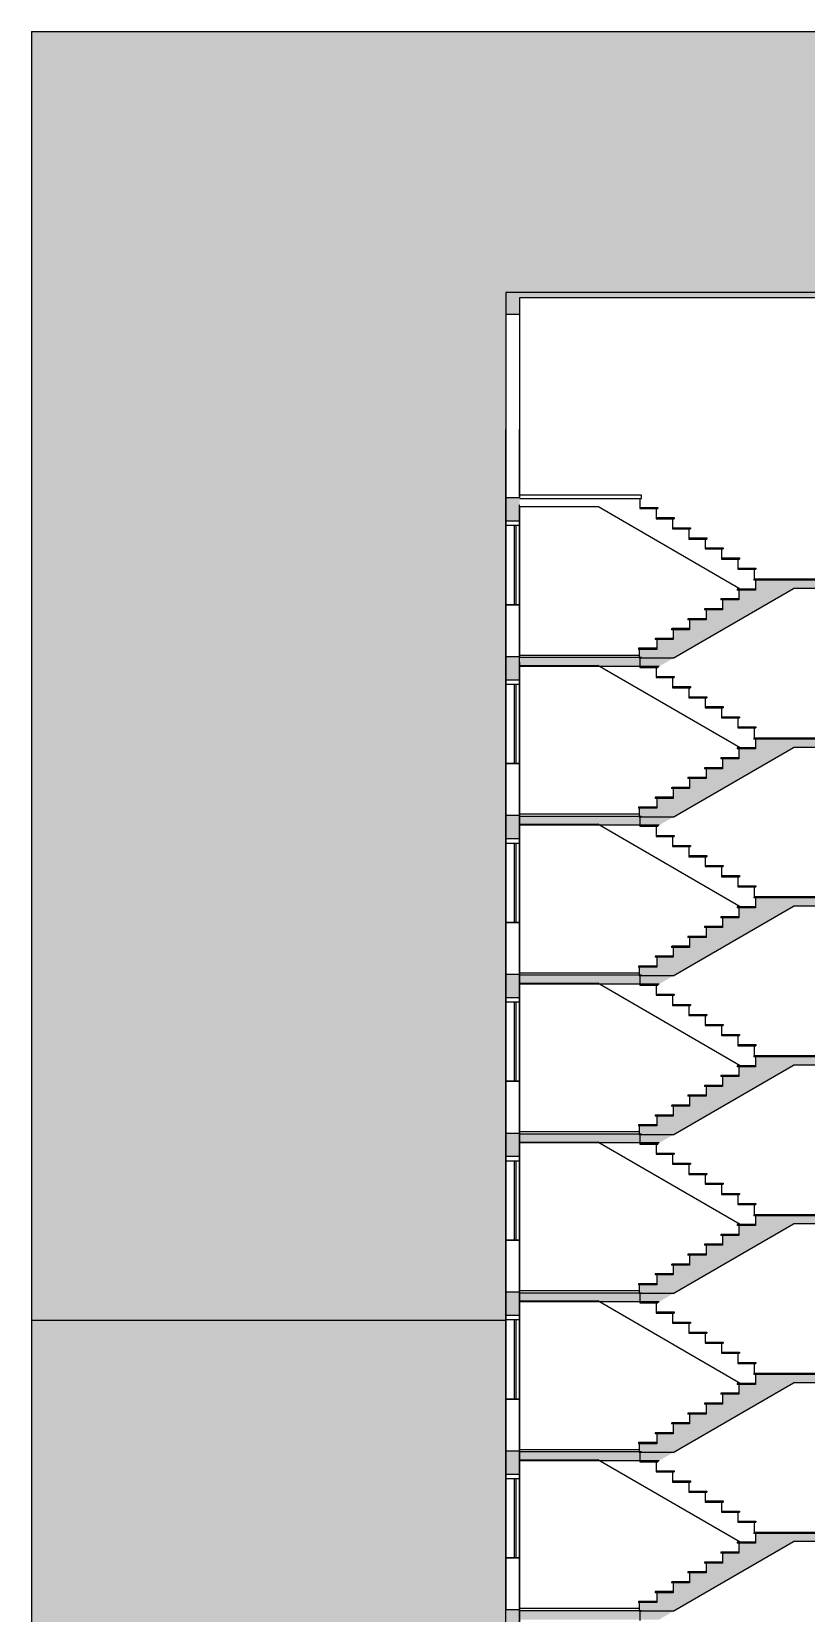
# Model space of a CAD drawing. Header units: millimetres. Extents: x 935 to 1399, y 512 to 900.
# Drawn here: x 996.3 to 1010.44, y 725.81 to 754.68 of the extents above; entities that cross this region are included whole.
import ezdxf

# ---------------------------------------------------------------- set-up
doc = ezdxf.new("R2010")
doc.units = ezdxf.units.MM
doc.layers.add('MOBIL', color=7, linetype='Continuous')
doc.layers.add('Parede', color=6, linetype='Continuous')

msp = doc.modelspace()

# ---------------------------------------------------------------- hatches: boundary and pattern name
for color, points in [(254, [(1014.57918, 749.91804), (1014.57918, 747.41804), (1020.70293, 747.41804), (1020.95293, 747.41804), (1020.95293, 754.67964), (996.29783, 754.67964), (996.29783, 747.41804), (1004.95293, 747.41804), (1004.95293, 749.91804)]), (3, [(1014.57918, 749.91804), (1004.95293, 749.91804), (1004.95293, 749.51804), (1005.20293, 749.51804), (1005.20293, 749.81804), (1011.37918, 749.81804), (1011.73042, 749.81804), (1014.32918, 749.81804), (1014.32918, 749.51804), (1014.57918, 749.51804)]), (254, [(996.29783, 731.15571), (1004.95293, 731.15571), (1004.95293, 731.16804), (1004.95293, 734.56804), (1004.95293, 737.46804), (1004.95293, 747.41804), (996.29783, 747.41804)]), (3, [(1004.95293, 746.16804), (1005.20293, 746.16804), (1005.20293, 745.76804), (1004.95293, 745.76804)]), (3, [(1005.20293, 746.04261), (1005.20293, 746.14261), (1004.95293, 746.14261), (1004.95293, 745.74261), (1005.20293, 745.74261)]), (3, [(1010.20102, 744.51444), (1010.67561, 744.51444), (1010.67561, 744.66444), (1009.50749, 744.66444), (1009.50749, 744.48444), (1009.20749, 744.48444), (1009.20749, 744.30444), (1008.90749, 744.30444), (1008.90749, 744.12444), (1008.60749, 744.12444), (1008.60749, 743.94444), (1008.30749, 743.94444), (1008.30749, 743.76261), (1008.00749, 743.76261), (1008.00749, 743.58261), (1007.70929, 743.58261), (1007.70929, 743.40261), (1007.38749, 743.40261), (1007.38749, 743.25944), (1007.3965, 743.25944), (1007.3965, 743.24261), (1008.01005, 743.24261)]), (3, [(1004.95293, 743.26804), (1005.20293, 743.26804), (1005.20293, 742.86804), (1004.95293, 742.86804)]), (3, [(1005.20293, 743.14261), (1005.20293, 743.24261), (1004.95293, 743.24261), (1004.95293, 742.84261), (1005.20293, 742.84261)]), (3, [(1005.20293, 743.24261), (1007.38749, 743.24261), (1008.01005, 743.24261), (1007.75165, 743.09261), (1005.20293, 743.09261)]), (3, [(1010.20102, 741.61444), (1010.67561, 741.61444), (1010.67561, 741.63261), (1010.67561, 741.76444), (1009.50749, 741.76444), (1009.50749, 741.58444), (1009.20749, 741.58444), (1009.20749, 741.40444), (1008.90749, 741.40444), (1008.90749, 741.22444), (1008.60749, 741.22444), (1008.60749, 741.04444), (1008.30749, 741.04444), (1008.30749, 740.86261), (1008.00749, 740.86261), (1008.00749, 740.68261), (1007.70929, 740.68261), (1007.70929, 740.50261), (1007.38749, 740.50261), (1007.38749, 740.35944), (1007.3965, 740.35944), (1007.3965, 740.34261), (1008.01005, 740.34261)]), (3, [(1004.95293, 740.36804), (1005.20293, 740.36804), (1005.20293, 739.96804), (1004.95293, 739.96804)]), (3, [(1005.20293, 740.24261), (1005.20293, 740.34261), (1004.95293, 740.34261), (1004.95293, 739.94261), (1005.20293, 739.94261)]), (3, [(1005.20293, 740.34261), (1007.38749, 740.34261), (1008.01005, 740.34261), (1007.75165, 740.19261), (1005.20293, 740.19261)]), (3, [(1010.20102, 738.71444), (1010.67561, 738.71444), (1010.67561, 738.86444), (1009.50749, 738.86444), (1009.50749, 738.68444), (1009.20749, 738.68444), (1009.20749, 738.50444), (1008.90749, 738.50444), (1008.90749, 738.32444), (1008.60749, 738.32444), (1008.60749, 738.14444), (1008.30749, 738.14444), (1008.30749, 737.96261), (1008.00749, 737.96261), (1008.00749, 737.78261), (1007.70929, 737.78261), (1007.70929, 737.60261), (1007.38749, 737.60261), (1007.38749, 737.45944), (1007.3965, 737.45944), (1007.3965, 737.44261), (1008.01005, 737.44261)]), (3, [(1004.95293, 737.46804), (1005.20293, 737.46804), (1005.20293, 737.06804), (1004.95293, 737.06804)]), (3, [(1005.20293, 737.34261), (1005.20293, 737.44261), (1004.95293, 737.44261), (1004.95293, 737.04261), (1005.20293, 737.04261)]), (3, [(1005.20293, 737.44261), (1007.38749, 737.44261), (1008.01005, 737.44261), (1007.75165, 737.29261), (1005.20293, 737.29261)]), (3, [(1010.20102, 735.81444), (1010.67561, 735.81444), (1010.67561, 735.96444), (1009.50749, 735.96444), (1009.50749, 735.78444), (1009.20749, 735.78444), (1009.20749, 735.60444), (1008.90749, 735.60444), (1008.90749, 735.42444), (1008.60749, 735.42444), (1008.60749, 735.24444), (1008.30749, 735.24444), (1008.30749, 735.06261), (1008.00749, 735.06261), (1008.00749, 734.88261), (1007.70929, 734.88261), (1007.70929, 734.70261), (1007.38749, 734.70261), (1007.38749, 734.55944), (1007.3965, 734.55944), (1007.3965, 734.54261), (1008.01005, 734.54261)]), (3, [(1004.95293, 734.56804), (1005.20293, 734.56804), (1005.20293, 734.16804), (1004.95293, 734.16804)]), (3, [(1005.20293, 734.44261), (1005.20293, 734.54261), (1004.95293, 734.54261), (1004.95293, 734.14261), (1005.20293, 734.14261)]), (3, [(1005.20293, 734.54261), (1007.38749, 734.54261), (1008.01005, 734.54261), (1007.75165, 734.39261), (1005.20293, 734.39261)]), (3, [(1009.20749, 732.70444), (1008.90749, 732.70444), (1008.90749, 732.52444), (1008.60749, 732.52444), (1008.60749, 732.34444), (1008.30749, 732.34444), (1008.30749, 732.16261), (1008.00749, 732.16261), (1008.00749, 731.98261), (1007.70929, 731.98261), (1007.70929, 731.80261), (1007.38749, 731.80261), (1007.38749, 731.65944), (1007.3965, 731.65944), (1007.3965, 731.64261), (1008.01005, 731.64261), (1010.20102, 732.91444), (1010.67561, 732.91444), (1010.67561, 733.06444), (1009.50749, 733.06444), (1009.50749, 732.88444), (1009.20749, 732.88444)]), (3, [(1004.95293, 731.66804), (1005.20293, 731.66804), (1005.20293, 731.26804), (1004.95293, 731.26804)]), (3, [(1005.20293, 731.54261), (1005.20293, 731.64261), (1004.95293, 731.64261), (1004.95293, 731.24261), (1005.20293, 731.24261)]), (3, [(1005.20293, 731.64261), (1007.38749, 731.64261), (1008.01005, 731.64261), (1007.75165, 731.49261), (1005.20293, 731.49261)]), (3, [(1010.20102, 730.01444), (1010.67561, 730.01444), (1010.67561, 730.16444), (1009.50749, 730.16444), (1009.50749, 729.98444), (1009.20749, 729.98444), (1009.20749, 729.80444), (1008.90749, 729.80444), (1008.90749, 729.62444), (1008.60749, 729.62444), (1008.60749, 729.44444), (1008.30749, 729.44444), (1008.30749, 729.26261), (1008.00749, 729.26261), (1008.00749, 729.08261), (1007.70929, 729.08261), (1007.70929, 728.90261), (1007.38749, 728.90261), (1007.38749, 728.75944), (1007.3965, 728.75944), (1007.3965, 728.74261), (1008.01005, 728.74261)]), (3, [(1004.95293, 728.76804), (1005.20293, 728.76804), (1005.20293, 728.36804), (1004.95293, 728.36804)]), (3, [(1005.20293, 728.64261), (1005.20293, 728.74261), (1004.95293, 728.74261), (1004.95293, 728.34261), (1005.20293, 728.34261)]), (3, [(1005.20293, 728.74261), (1007.38749, 728.74261), (1008.01005, 728.74261), (1007.75165, 728.59261), (1005.20293, 728.59261)]), (3, [(1010.20102, 727.11444), (1010.67561, 727.11444), (1010.67561, 727.26444), (1009.50749, 727.26444), (1009.50749, 727.08444), (1009.20749, 727.08444), (1009.20749, 726.90444), (1008.90749, 726.90444), (1008.90749, 726.72444), (1008.60749, 726.72444), (1008.60749, 726.54444), (1008.30749, 726.54444), (1008.30749, 726.36261), (1008.00749, 726.36261), (1008.00749, 726.18261), (1007.70929, 726.18261), (1007.70929, 726.00261), (1007.38749, 726.00261), (1007.38749, 725.85944), (1007.3965, 725.85944), (1007.3965, 725.84261), (1008.01005, 725.84261)]), (3, [(1004.95293, 725.86804), (1005.20293, 725.86804), (1005.20293, 725.46804), (1004.95293, 725.46804)]), (3, [(1005.20293, 725.74261), (1005.20293, 725.84261), (1004.95293, 725.84261), (1004.95293, 725.44261), (1005.20293, 725.44261)]), (3, [(1005.20293, 725.84261), (1007.38749, 725.84261), (1008.01005, 725.84261), (1007.75165, 725.69261), (1005.20293, 725.69261)])]:
    msp.add_hatch(color=color).paths.add_polyline_path(points)
at = {"layer": 'MOBIL'}
h = msp.add_hatch(color=254, dxfattribs=at)
h.paths.add_polyline_path([(1004.95293, 731.15571), (996.29783, 731.15571), (996.29783, 725.36804), (1004.95293, 725.36804), (1004.95293, 725.74261), (1004.95293, 726.51804)])
h.paths.add_polyline_path([(1004.95293, 725.36804), (996.29783, 725.36804), (996.29783, 719.04514), (1004.95293, 719.04514), (1004.95293, 719.56804), (1004.95293, 721.01804), (1004.95293, 722.46804), (1004.95293, 722.54261), (1005.20293, 722.54261), (1005.20293, 722.96804), (1004.95293, 722.96804)])

# ---------------------------------------------------------------- linework, layer by layer
at = {"color": 254}
for p, q in [((996.29783, 754.67964), (996.29783, 711.34261)), ((996.29783, 754.67964), (1029.60803, 754.67964)), ((996.29783, 731.15571), (1004.95293, 731.15571))]:
    msp.add_line(p, q, dxfattribs=at)
at = {"color": 6}
for p, q in [((1004.95293, 749.91804), (1004.95293, 735.23544)), ((1014.57918, 749.91804), (1004.95293, 749.91804)), ((1005.20293, 749.81804), (1005.20293, 746.16804)), ((1011.37918, 749.81804), (1005.20293, 749.81804)), ((1005.20293, 749.51804), (1004.95293, 749.51804)), ((1004.95293, 743.24261), (1004.95293, 747.41804)), ((1004.95293, 747.41804), (1004.95293, 745.71804)), ((1005.20293, 746.19261), (1005.20293, 747.41804)), ((1004.95293, 746.16804), (1004.95293, 742.56804)), ((1005.20293, 746.16804), (1004.95293, 746.16804)), ((1005.20293, 746.19261), (1005.20293, 746.16804)), ((1005.20293, 743.24261), (1005.20293, 745.99261)), ((1005.20293, 745.99261), (1005.20293, 743.26804)), ((1005.20293, 745.99261), (1005.20293, 745.71804)), ((1005.20293, 744.21804), (1004.95293, 744.21804)), ((1004.95293, 743.26804), (1004.95293, 739.41804)), ((1005.20293, 743.26804), (1004.95293, 743.26804)), ((1004.95293, 740.34261), (1004.95293, 743.14261)), ((1005.20293, 743.16804), (1005.20293, 739.41804)), ((1005.20293, 740.34261), (1005.20293, 743.14261)), ((1005.20293, 743.09261), (1005.20293, 742.56804)), ((1005.20293, 741.31804), (1004.95293, 741.31804)), ((1004.95293, 740.36804), (1004.95293, 736.26804)), ((1005.20293, 740.36804), (1004.95293, 740.36804)), ((1004.95293, 737.44261), (1004.95293, 740.24261)), ((1005.20293, 740.26804), (1005.20293, 736.26804)), ((1005.20293, 737.44261), (1005.20293, 740.24261)), ((1005.20293, 738.41804), (1004.95293, 738.41804)), ((1004.95293, 737.46804), (1004.95293, 733.11804)), ((1005.20293, 737.46804), (1004.95293, 737.46804)), ((1004.95293, 734.54261), (1004.95293, 737.34261)), ((1004.95293, 734.54261), (1004.95293, 737.34261)), ((1005.20293, 737.36804), (1005.20293, 733.11804)), ((1005.20293, 734.54261), (1005.20293, 737.34261)), ((1005.20293, 734.54261), (1005.20293, 737.34261)), ((1005.20293, 735.51804), (1004.95293, 735.51804)), ((1004.95293, 734.56804), (1004.95293, 729.96804)), ((1005.20293, 734.56804), (1004.95293, 734.56804)), ((1004.95293, 731.64261), (1004.95293, 734.44261)), ((1004.95293, 731.64261), (1004.95293, 734.44261)), ((1005.20293, 734.46804), (1005.20293, 729.96804)), ((1005.20293, 731.64261), (1005.20293, 734.44261)), ((1005.20293, 731.64261), (1005.20293, 734.44261)), ((1005.20293, 732.61804), (1004.95293, 732.61804)), ((1004.95293, 731.66804), (1004.95293, 725.86804)), ((1005.20293, 731.66804), (1004.95293, 731.66804)), ((1004.95293, 728.74261), (1004.95293, 731.54261)), ((1005.20293, 731.56804), (1005.20293, 725.91804)), ((1005.20293, 728.74261), (1005.20293, 731.54261)), ((1005.20293, 729.71804), (1004.95293, 729.71804)), ((1005.20293, 728.76804), (1004.95293, 728.76804)), ((1004.95293, 725.84261), (1004.95293, 728.64261)), ((1005.20293, 725.84261), (1005.20293, 728.64261)), ((1005.20293, 726.81804), (1004.95293, 726.81804)), ((1005.20293, 726.46804), (1005.20293, 723.01804)), ((1005.20293, 725.86804), (1004.95293, 725.86804))]:
    msp.add_line(p, q, dxfattribs=at)
at = {"color": 2}
for p, q in [((1007.4265, 746.21804), (1005.20293, 746.21804)), ((1005.20749, 746.15944), (1007.4265, 746.15944)), ((1007.3965, 746.15944), (1007.3965, 745.97261)), ((1007.4265, 746.15944), (1007.4265, 746.21804)), ((1005.20749, 746.00944), (1006.63367, 746.00944)), ((1009.22946, 744.50261), (1006.63367, 746.00944)), ((1007.3965, 745.99261), (1007.7247, 745.99261)), ((1007.3965, 745.97261), (1007.7247, 745.97261)), ((1007.6947, 745.97261), (1007.6947, 745.78761)), ((1007.7247, 745.99261), (1007.7247, 745.97261)), ((1005.10293, 745.66804), (1005.10293, 744.21804)), ((1005.13293, 745.66804), (1005.13293, 744.21804)), ((1007.6947, 745.80761), (1008.0229, 745.80761)), ((1007.6947, 745.78761), (1008.0229, 745.78761)), ((1007.9929, 745.78761), (1007.9929, 745.60261)), ((1007.9929, 745.62261), (1008.32109, 745.62261)), ((1007.9929, 745.60261), (1008.32109, 745.60261)), ((1008.0229, 745.80761), (1008.0229, 745.78761)), ((1008.29109, 745.60261), (1008.29109, 745.41761)), ((1008.32109, 745.62261), (1008.32109, 745.60261)), ((1008.29109, 745.43761), (1008.61929, 745.43761)), ((1008.29109, 745.41761), (1008.61929, 745.41761)), ((1008.58929, 745.41761), (1008.58929, 745.23761)), ((1008.58929, 745.25761), (1008.91749, 745.25761)), ((1008.61929, 745.43761), (1008.61929, 745.41761)), ((1008.91749, 745.25761), (1008.91749, 745.23761)), ((1008.58929, 745.23761), (1008.91749, 745.23761)), ((1008.88749, 745.23761), (1008.88749, 745.05261)), ((1008.88749, 745.07261), (1009.21569, 745.07261)), ((1008.88749, 745.05261), (1009.21569, 745.05261)), ((1009.18569, 745.05261), (1009.18569, 744.86761)), ((1009.21569, 745.07261), (1009.21569, 745.05261)), ((1009.18569, 744.88761), (1009.51389, 744.88761)), ((1009.18569, 744.86761), (1009.51389, 744.86761)), ((1009.48389, 744.86761), (1009.48389, 744.68261)), ((1009.51389, 744.88761), (1009.51389, 744.86761)), ((1005.20749, 743.25944), (1007.4265, 743.25944)), ((1007.3965, 743.25917), (1007.3965, 743.07261)), ((1005.20749, 743.10944), (1006.63367, 743.10944)), ((1009.22946, 741.60261), (1006.63367, 743.10944)), ((1007.3965, 743.09261), (1007.7247, 743.09261)), ((1007.3965, 743.07261), (1007.7247, 743.07261)), ((1007.6947, 743.07261), (1007.6947, 742.88761)), ((1007.7247, 743.09261), (1007.7247, 743.07261)), ((1005.10293, 742.76804), (1005.10293, 741.31804)), ((1005.13293, 742.76804), (1005.13293, 741.31804)), ((1007.6947, 742.90761), (1008.0229, 742.90761)), ((1007.6947, 742.88761), (1008.0229, 742.88761)), ((1007.9929, 742.88761), (1007.9929, 742.70261)), ((1007.9929, 742.72261), (1008.32109, 742.72261)), ((1007.9929, 742.70261), (1008.32109, 742.70261)), ((1008.0229, 742.90761), (1008.0229, 742.88761)), ((1008.29109, 742.70261), (1008.29109, 742.51761)), ((1008.32109, 742.72261), (1008.32109, 742.70261)), ((1008.29109, 742.53761), (1008.61929, 742.53761)), ((1008.29109, 742.51761), (1008.61929, 742.51761)), ((1008.58929, 742.51761), (1008.58929, 742.33761)), ((1008.61929, 742.53761), (1008.61929, 742.51761)), ((1008.58929, 742.35761), (1008.91749, 742.35761)), ((1008.58929, 742.33761), (1008.91749, 742.33761)), ((1008.88749, 742.33761), (1008.88749, 742.15261)), ((1008.88749, 742.17261), (1009.21569, 742.17261)), ((1008.88749, 742.15261), (1009.21569, 742.15261)), ((1008.91749, 742.35761), (1008.91749, 742.33761)), ((1009.18569, 742.15261), (1009.18569, 741.96761)), ((1009.21569, 742.17261), (1009.21569, 742.15261)), ((1009.18569, 741.98761), (1009.51389, 741.98761)), ((1009.18569, 741.96761), (1009.51389, 741.96761)), ((1009.48389, 741.96761), (1009.48389, 741.78261)), ((1009.51389, 741.98761), (1009.51389, 741.96761)), ((1005.20749, 740.35944), (1007.4265, 740.35944)), ((1007.3965, 740.35917), (1007.3965, 740.17261)), ((1005.20749, 740.20944), (1006.63367, 740.20944)), ((1009.22946, 738.70261), (1006.63367, 740.20944)), ((1007.3965, 740.19261), (1007.7247, 740.19261)), ((1007.3965, 740.17261), (1007.7247, 740.17261)), ((1007.6947, 740.17261), (1007.6947, 739.98761)), ((1007.7247, 740.19261), (1007.7247, 740.17261)), ((1005.10293, 739.86804), (1005.10293, 738.41804)), ((1005.13293, 739.86804), (1005.13293, 738.41804)), ((1007.6947, 740.00761), (1008.0229, 740.00761)), ((1007.6947, 739.98761), (1008.0229, 739.98761)), ((1007.9929, 739.98761), (1007.9929, 739.80261)), ((1007.9929, 739.82261), (1008.32109, 739.82261)), ((1007.9929, 739.80261), (1008.32109, 739.80261)), ((1008.0229, 740.00761), (1008.0229, 739.98761)), ((1008.29109, 739.80261), (1008.29109, 739.61761)), ((1008.32109, 739.82261), (1008.32109, 739.80261)), ((1008.29109, 739.63761), (1008.61929, 739.63761)), ((1008.29109, 739.61761), (1008.61929, 739.61761)), ((1008.58929, 739.61761), (1008.58929, 739.43761)), ((1008.61929, 739.63761), (1008.61929, 739.61761)), ((1008.58929, 739.45761), (1008.91749, 739.45761)), ((1008.58929, 739.43761), (1008.91749, 739.43761)), ((1008.88749, 739.43761), (1008.88749, 739.25261)), ((1008.88749, 739.27261), (1009.21569, 739.27261)), ((1008.88749, 739.25261), (1009.21569, 739.25261)), ((1008.91749, 739.45761), (1008.91749, 739.43761)), ((1009.18569, 739.25261), (1009.18569, 739.06761)), ((1009.21569, 739.27261), (1009.21569, 739.25261)), ((1009.18569, 739.08761), (1009.51389, 739.08761)), ((1009.18569, 739.06761), (1009.51389, 739.06761)), ((1009.48389, 739.06761), (1009.48389, 738.88261)), ((1009.51389, 739.08761), (1009.51389, 739.06761)), ((1005.20749, 737.45944), (1007.4265, 737.45944)), ((1007.3965, 737.45917), (1007.3965, 737.27261)), ((1005.20749, 737.30944), (1006.63367, 737.30944)), ((1009.22946, 735.80261), (1006.63367, 737.30944)), ((1007.3965, 737.29261), (1007.7247, 737.29261)), ((1007.3965, 737.27261), (1007.7247, 737.27261)), ((1007.6947, 737.27261), (1007.6947, 737.08761)), ((1007.7247, 737.29261), (1007.7247, 737.27261)), ((1005.10293, 736.96804), (1005.10293, 735.51804)), ((1005.13293, 736.96804), (1005.13293, 735.51804)), ((1007.6947, 737.10761), (1008.0229, 737.10761)), ((1007.6947, 737.08761), (1008.0229, 737.08761)), ((1007.9929, 737.08761), (1007.9929, 736.90261)), ((1007.9929, 736.92261), (1008.32109, 736.92261)), ((1007.9929, 736.90261), (1008.32109, 736.90261)), ((1008.0229, 737.10761), (1008.0229, 737.08761)), ((1008.29109, 736.90261), (1008.29109, 736.71761)), ((1008.32109, 736.92261), (1008.32109, 736.90261)), ((1008.29109, 736.73761), (1008.61929, 736.73761)), ((1008.29109, 736.71761), (1008.61929, 736.71761)), ((1008.58929, 736.71761), (1008.58929, 736.53761)), ((1008.61929, 736.73761), (1008.61929, 736.71761)), ((1008.58929, 736.55761), (1008.91749, 736.55761)), ((1008.58929, 736.53761), (1008.91749, 736.53761)), ((1008.88749, 736.53761), (1008.88749, 736.35261)), ((1008.88749, 736.37261), (1009.21569, 736.37261)), ((1008.88749, 736.35261), (1009.21569, 736.35261)), ((1008.91749, 736.55761), (1008.91749, 736.53761)), ((1009.18569, 736.35261), (1009.18569, 736.16761)), ((1009.21569, 736.37261), (1009.21569, 736.35261)), ((1009.18569, 736.18761), (1009.51389, 736.18761)), ((1009.18569, 736.16761), (1009.51389, 736.16761)), ((1009.48389, 736.16761), (1009.48389, 735.98261)), ((1009.51389, 736.18761), (1009.51389, 736.16761)), ((1005.20749, 734.55944), (1007.4265, 734.55944)), ((1005.20749, 734.40944), (1006.63367, 734.40944)), ((1009.22946, 732.90261), (1006.63367, 734.40944)), ((1007.3965, 734.55917), (1007.3965, 734.37261)), ((1007.3965, 734.39261), (1007.7247, 734.39261)), ((1007.3965, 734.37261), (1007.7247, 734.37261)), ((1007.6947, 734.37261), (1007.6947, 734.18761)), ((1007.7247, 734.39261), (1007.7247, 734.37261)), ((1005.10293, 734.06804), (1005.10293, 732.61804)), ((1005.13293, 734.06804), (1005.13293, 732.61804)), ((1007.6947, 734.20761), (1008.0229, 734.20761)), ((1007.6947, 734.18761), (1008.0229, 734.18761)), ((1007.9929, 734.18761), (1007.9929, 734.00261)), ((1007.9929, 734.02261), (1008.32109, 734.02261)), ((1007.9929, 734.00261), (1008.32109, 734.00261)), ((1008.0229, 734.20761), (1008.0229, 734.18761)), ((1008.29109, 734.00261), (1008.29109, 733.81761)), ((1008.32109, 734.02261), (1008.32109, 734.00261)), ((1008.29109, 733.83761), (1008.61929, 733.83761)), ((1008.29109, 733.81761), (1008.61929, 733.81761)), ((1008.58929, 733.81761), (1008.58929, 733.63761)), ((1008.61929, 733.83761), (1008.61929, 733.81761)), ((1008.58929, 733.65761), (1008.91749, 733.65761)), ((1008.58929, 733.63761), (1008.91749, 733.63761)), ((1008.88749, 733.63761), (1008.88749, 733.45261)), ((1008.88749, 733.47261), (1009.21569, 733.47261)), ((1008.88749, 733.45261), (1009.21569, 733.45261)), ((1008.91749, 733.65761), (1008.91749, 733.63761)), ((1009.18569, 733.45261), (1009.18569, 733.26761)), ((1009.21569, 733.47261), (1009.21569, 733.45261)), ((1009.18569, 733.28761), (1009.51389, 733.28761)), ((1009.18569, 733.26761), (1009.51389, 733.26761)), ((1009.48389, 733.26761), (1009.48389, 733.08261)), ((1009.51389, 733.28761), (1009.51389, 733.26761)), ((1005.20749, 731.65944), (1007.4265, 731.65944)), ((1005.20749, 731.50944), (1006.63367, 731.50944)), ((1009.22946, 730.00261), (1006.63367, 731.50944)), ((1007.3965, 731.65917), (1007.3965, 731.47261)), ((1007.3965, 731.49261), (1007.7247, 731.49261)), ((1007.3965, 731.47261), (1007.7247, 731.47261)), ((1007.6947, 731.47261), (1007.6947, 731.28761)), ((1007.7247, 731.49261), (1007.7247, 731.47261)), ((1005.10293, 731.16804), (1005.10293, 729.71804)), ((1005.13293, 731.16804), (1005.13293, 729.71804)), ((1007.6947, 731.30761), (1008.0229, 731.30761)), ((1007.6947, 731.28761), (1008.0229, 731.28761)), ((1007.9929, 731.28761), (1007.9929, 731.10261)), ((1007.9929, 731.12261), (1008.32109, 731.12261)), ((1007.9929, 731.10261), (1008.32109, 731.10261)), ((1008.0229, 731.30761), (1008.0229, 731.28761)), ((1008.29109, 731.10261), (1008.29109, 730.91761)), ((1008.32109, 731.12261), (1008.32109, 731.10261)), ((1008.29109, 730.93761), (1008.61929, 730.93761)), ((1008.29109, 730.91761), (1008.61929, 730.91761)), ((1008.58929, 730.91761), (1008.58929, 730.73761)), ((1008.61929, 730.93761), (1008.61929, 730.91761)), ((1008.58929, 730.75761), (1008.91749, 730.75761)), ((1008.58929, 730.73761), (1008.91749, 730.73761)), ((1008.88749, 730.73761), (1008.88749, 730.55261)), ((1008.88749, 730.57261), (1009.21569, 730.57261)), ((1008.88749, 730.55261), (1009.21569, 730.55261)), ((1008.91749, 730.75761), (1008.91749, 730.73761)), ((1009.18569, 730.55261), (1009.18569, 730.36761)), ((1009.21569, 730.57261), (1009.21569, 730.55261)), ((1009.18569, 730.38761), (1009.51389, 730.38761)), ((1009.18569, 730.36761), (1009.51389, 730.36761)), ((1009.48389, 730.36761), (1009.48389, 730.18261)), ((1009.51389, 730.38761), (1009.51389, 730.36761)), ((1005.20749, 728.75944), (1007.4265, 728.75944)), ((1005.20749, 728.60944), (1006.63367, 728.60944)), ((1009.22946, 727.10261), (1006.63367, 728.60944)), ((1007.3965, 728.75917), (1007.3965, 728.57261)), ((1007.3965, 728.59261), (1007.7247, 728.59261)), ((1007.3965, 728.57261), (1007.7247, 728.57261)), ((1007.6947, 728.57261), (1007.6947, 728.38761)), ((1007.7247, 728.59261), (1007.7247, 728.57261)), ((1005.10293, 728.26804), (1005.10293, 726.81804)), ((1005.13293, 728.26804), (1005.13293, 726.81804)), ((1007.6947, 728.40761), (1008.0229, 728.40761)), ((1007.6947, 728.38761), (1008.0229, 728.38761)), ((1007.9929, 728.38761), (1007.9929, 728.20261)), ((1007.9929, 728.22261), (1008.32109, 728.22261)), ((1008.0229, 728.40761), (1008.0229, 728.38761)), ((1008.32109, 728.22261), (1008.32109, 728.20261)), ((1007.9929, 728.20261), (1008.32109, 728.20261)), ((1008.29109, 728.20261), (1008.29109, 728.01761)), ((1008.29109, 728.03761), (1008.61929, 728.03761)), ((1008.29109, 728.01761), (1008.61929, 728.01761)), ((1008.58929, 728.01761), (1008.58929, 727.83761)), ((1008.61929, 728.03761), (1008.61929, 728.01761)), ((1008.58929, 727.85761), (1008.91749, 727.85761)), ((1008.58929, 727.83761), (1008.91749, 727.83761)), ((1008.88749, 727.83761), (1008.88749, 727.65261)), ((1008.88749, 727.67261), (1009.21569, 727.67261)), ((1008.88749, 727.65261), (1009.21569, 727.65261)), ((1008.91749, 727.85761), (1008.91749, 727.83761)), ((1009.18569, 727.65261), (1009.18569, 727.46761)), ((1009.21569, 727.67261), (1009.21569, 727.65261)), ((1009.18569, 727.48761), (1009.51389, 727.48761)), ((1009.18569, 727.46761), (1009.51389, 727.46761)), ((1009.48389, 727.46761), (1009.48389, 727.28261)), ((1009.51389, 727.48761), (1009.51389, 727.46761)), ((1005.20749, 725.85944), (1007.4265, 725.85944)), ((1007.3965, 725.85917), (1007.3965, 725.67261))]:
    msp.add_line(p, q, dxfattribs=at)
at = {"color": 7}
for p, q in [((1005.20293, 745.74261), (1005.20293, 746.04261)), ((1005.20293, 745.74261), (1004.95293, 745.74261)), ((1005.20293, 742.84261), (1005.20293, 743.14261)), ((1005.20293, 742.84261), (1004.95293, 742.84261)), ((1005.20293, 739.94261), (1005.20293, 740.24261)), ((1005.20293, 739.94261), (1004.95293, 739.94261)), ((1005.20293, 737.04261), (1005.20293, 737.34261)), ((1005.20293, 737.04261), (1004.95293, 737.04261)), ((1005.20293, 734.14261), (1005.20293, 734.44261)), ((1005.20293, 734.14261), (1004.95293, 734.14261)), ((1005.20293, 731.24261), (1005.20293, 731.54261)), ((1005.20293, 731.24261), (1004.95293, 731.24261)), ((1005.20293, 728.34261), (1005.20293, 728.64261)), ((1005.20293, 728.34261), (1004.95293, 728.34261))]:
    msp.add_line(p, q, dxfattribs=at)
at = {"color": 3}
for p, q in [((1005.20293, 745.74261), (1004.95293, 745.74261)), ((1005.20293, 745.74261), (1004.95293, 745.74261)), ((1005.20293, 745.74261), (1004.95293, 745.74261)), ((1005.20293, 745.74261), (1004.95293, 745.74261)), ((1005.20293, 745.74261), (1004.95293, 745.74261)), ((1005.20293, 745.74261), (1004.95293, 745.74261)), ((1010.67561, 744.68261), (1009.47749, 744.68261)), ((1009.47749, 744.68158), (1009.47749, 744.66444)), ((1008.01005, 743.24261), (1010.20102, 744.51444)), ((1009.17749, 744.50261), (1009.17749, 744.48444)), ((1009.50749, 744.50261), (1009.17749, 744.50261)), ((1009.50749, 744.48444), (1009.17749, 744.48444)), ((1009.20749, 744.48444), (1009.20749, 744.30444)), ((1010.67561, 744.66444), (1009.47749, 744.66444)), ((1009.50749, 744.66444), (1009.50749, 744.48444)), ((1010.67561, 744.51444), (1010.20102, 744.51444)), ((1008.57749, 744.14261), (1008.57749, 744.12444)), ((1008.90749, 744.14261), (1008.57749, 744.14261)), ((1008.90749, 744.12444), (1008.57749, 744.12444)), ((1008.60749, 744.12444), (1008.60749, 743.94444)), ((1008.87749, 744.32261), (1008.87749, 744.30444)), ((1009.20749, 744.32261), (1008.87749, 744.32261)), ((1009.20749, 744.30444), (1008.87749, 744.30444)), ((1008.90749, 744.30444), (1008.90749, 744.12444)), ((1008.27749, 743.96261), (1008.27749, 743.94444)), ((1008.60749, 743.96261), (1008.27749, 743.96261)), ((1008.60749, 743.94444), (1008.27749, 743.94444)), ((1008.30749, 743.94444), (1008.30749, 743.76261)), ((1007.67929, 743.60261), (1007.67929, 743.58261)), ((1008.00749, 743.60261), (1007.67929, 743.60261)), ((1008.00749, 743.58261), (1007.67929, 743.58261)), ((1007.70929, 743.58261), (1007.70929, 743.40261)), ((1007.97749, 743.78261), (1007.97749, 743.76261)), ((1007.97749, 743.78261), (1008.30749, 743.78261)), ((1008.30749, 743.76261), (1007.97749, 743.76261)), ((1008.30749, 743.78261), (1007.98749, 743.78261)), ((1008.00749, 743.76261), (1008.00749, 743.58261)), ((1008.30749, 743.78261), (1008.24807, 743.78261)), ((1007.70929, 743.42261), (1007.37749, 743.42261)), ((1007.37749, 743.42261), (1007.37749, 743.40261)), ((1007.70929, 743.40261), (1007.37749, 743.40261)), ((1007.38749, 743.40261), (1007.38749, 743.24261)), ((1007.38749, 743.39261), (1007.38749, 743.24261)), ((1008.01005, 743.24261), (1007.38749, 743.24261)), ((1007.75165, 743.09261), (1005.20293, 743.09261)), ((1005.20293, 742.84261), (1004.95293, 742.84261)), ((1005.20293, 742.84261), (1004.95293, 742.84261)), ((1005.20293, 742.84261), (1004.95293, 742.84261)), ((1005.20293, 742.84261), (1004.95293, 742.84261)), ((1005.20293, 742.84261), (1004.95293, 742.84261)), ((1005.20293, 742.84261), (1004.95293, 742.84261)), ((1010.67561, 741.78261), (1009.47749, 741.78261)), ((1009.47749, 741.78158), (1009.47749, 741.76444)), ((1008.01005, 740.34261), (1010.20102, 741.61444)), ((1009.17749, 741.60261), (1009.17749, 741.58444)), ((1009.50749, 741.60261), (1009.17749, 741.60261)), ((1009.50749, 741.58444), (1009.17749, 741.58444)), ((1009.20749, 741.58444), (1009.20749, 741.40444)), ((1010.67561, 741.76444), (1009.47749, 741.76444)), ((1009.50749, 741.76444), (1009.50749, 741.58444)), ((1010.67561, 741.61444), (1010.20102, 741.61444)), ((1008.57749, 741.24261), (1008.57749, 741.22444)), ((1008.90749, 741.24261), (1008.57749, 741.24261)), ((1008.90749, 741.22444), (1008.57749, 741.22444)), ((1008.60749, 741.22444), (1008.60749, 741.04444)), ((1008.87749, 741.42261), (1008.87749, 741.40444)), ((1009.20749, 741.42261), (1008.87749, 741.42261)), ((1009.20749, 741.40444), (1008.87749, 741.40444)), ((1008.90749, 741.40444), (1008.90749, 741.22444)), ((1008.27749, 741.06261), (1008.27749, 741.04444)), ((1008.60749, 741.06261), (1008.27749, 741.06261)), ((1008.60749, 741.04444), (1008.27749, 741.04444)), ((1008.30749, 741.04444), (1008.30749, 740.86261)), ((1007.67929, 740.70261), (1007.67929, 740.68261)), ((1008.00749, 740.70261), (1007.67929, 740.70261)), ((1008.00749, 740.68261), (1007.67929, 740.68261)), ((1007.70929, 740.68261), (1007.70929, 740.50261)), ((1007.97749, 740.88261), (1007.97749, 740.86261)), ((1007.97749, 740.88261), (1008.30749, 740.88261)), ((1008.30749, 740.86261), (1007.97749, 740.86261)), ((1008.30749, 740.88261), (1007.98749, 740.88261)), ((1008.00749, 740.86261), (1008.00749, 740.68261)), ((1008.30749, 740.88261), (1008.24807, 740.88261)), ((1007.70929, 740.52261), (1007.37749, 740.52261)), ((1007.37749, 740.52261), (1007.37749, 740.50261)), ((1007.70929, 740.50261), (1007.37749, 740.50261)), ((1007.38749, 740.50261), (1007.38749, 740.34261)), ((1007.38749, 740.49261), (1007.38749, 740.34261)), ((1008.01005, 740.34261), (1007.38749, 740.34261)), ((1007.75165, 740.19261), (1005.20293, 740.19261)), ((1005.20293, 739.94261), (1004.95293, 739.94261)), ((1005.20293, 739.94261), (1004.95293, 739.94261)), ((1005.20293, 739.94261), (1004.95293, 739.94261)), ((1005.20293, 739.94261), (1004.95293, 739.94261)), ((1005.20293, 739.94261), (1004.95293, 739.94261)), ((1005.20293, 739.94261), (1004.95293, 739.94261)), ((1005.20293, 739.94261), (1004.95293, 739.94261)), ((1008.01005, 737.44261), (1010.20102, 738.71444)), ((1009.17749, 738.70261), (1009.17749, 738.68444)), ((1009.50749, 738.70261), (1009.17749, 738.70261)), ((1009.50749, 738.68444), (1009.17749, 738.68444)), ((1009.20749, 738.68444), (1009.20749, 738.50444)), ((1010.67561, 738.88261), (1009.47749, 738.88261)), ((1009.47749, 738.88158), (1009.47749, 738.86444)), ((1010.97561, 738.86444), (1009.47749, 738.86444)), ((1009.50749, 738.86444), (1009.50749, 738.68444)), ((1010.67561, 738.71444), (1010.20102, 738.71444)), ((1008.57749, 738.34261), (1008.57749, 738.32444)), ((1008.90749, 738.34261), (1008.57749, 738.34261)), ((1008.90749, 738.32444), (1008.57749, 738.32444)), ((1008.60749, 738.32444), (1008.60749, 738.14444)), ((1008.87749, 738.52261), (1008.87749, 738.50444)), ((1009.20749, 738.52261), (1008.87749, 738.52261)), ((1009.20749, 738.50444), (1008.87749, 738.50444)), ((1008.90749, 738.50444), (1008.90749, 738.32444)), ((1008.27749, 738.16261), (1008.27749, 738.14444)), ((1008.60749, 738.16261), (1008.27749, 738.16261)), ((1008.60749, 738.14444), (1008.27749, 738.14444)), ((1008.30749, 738.14444), (1008.30749, 737.96261)), ((1007.67929, 737.80261), (1007.67929, 737.78261)), ((1008.00749, 737.80261), (1007.67929, 737.80261)), ((1008.00749, 737.78261), (1007.67929, 737.78261)), ((1007.70929, 737.78261), (1007.70929, 737.60261)), ((1007.97749, 737.98261), (1007.97749, 737.96261)), ((1007.97749, 737.98261), (1008.30749, 737.98261)), ((1008.30749, 737.96261), (1007.97749, 737.96261)), ((1008.30749, 737.98261), (1007.98749, 737.98261)), ((1008.00749, 737.96261), (1008.00749, 737.78261)), ((1008.30749, 737.98261), (1008.24807, 737.98261)), ((1007.70929, 737.62261), (1007.37749, 737.62261)), ((1007.37749, 737.62261), (1007.37749, 737.60261)), ((1007.70929, 737.60261), (1007.37749, 737.60261)), ((1007.38749, 737.60261), (1007.38749, 737.44261)), ((1007.38749, 737.59261), (1007.38749, 737.44261)), ((1007.75165, 737.29261), (1005.20293, 737.29261)), ((1008.01005, 737.44261), (1007.38749, 737.44261)), ((1005.20293, 737.04261), (1004.95293, 737.04261)), ((1005.20293, 737.04261), (1004.95293, 737.04261)), ((1005.20293, 737.04261), (1004.95293, 737.04261)), ((1005.20293, 737.04261), (1004.95293, 737.04261)), ((1005.20293, 737.04261), (1004.95293, 737.04261)), ((1005.20293, 737.04261), (1004.95293, 737.04261)), ((1008.01005, 734.54261), (1010.20102, 735.81444)), ((1009.17749, 735.80261), (1009.17749, 735.78444)), ((1009.50749, 735.80261), (1009.17749, 735.80261)), ((1009.50749, 735.78444), (1009.17749, 735.78444)), ((1009.20749, 735.78444), (1009.20749, 735.60444)), ((1010.67561, 735.98261), (1009.47749, 735.98261)), ((1009.47749, 735.98158), (1009.47749, 735.96444)), ((1010.97561, 735.96444), (1009.47749, 735.96444)), ((1009.50749, 735.96444), (1009.50749, 735.78444)), ((1010.67561, 735.81444), (1010.20102, 735.81444)), ((1008.57749, 735.44261), (1008.57749, 735.42444)), ((1008.90749, 735.44261), (1008.57749, 735.44261)), ((1008.87749, 735.62261), (1008.87749, 735.60444)), ((1009.20749, 735.62261), (1008.87749, 735.62261)), ((1009.20749, 735.60444), (1008.87749, 735.60444)), ((1008.90749, 735.60444), (1008.90749, 735.42444)), ((1008.27749, 735.26261), (1008.27749, 735.24444)), ((1008.60749, 735.26261), (1008.27749, 735.26261)), ((1008.60749, 735.24444), (1008.27749, 735.24444)), ((1008.30749, 735.24444), (1008.30749, 735.06261)), ((1008.90749, 735.42444), (1008.57749, 735.42444)), ((1008.60749, 735.42444), (1008.60749, 735.24444)), ((1007.67929, 734.90261), (1007.67929, 734.88261)), ((1008.00749, 734.90261), (1007.67929, 734.90261)), ((1008.00749, 734.88261), (1007.67929, 734.88261)), ((1007.70929, 734.88261), (1007.70929, 734.70261)), ((1007.97749, 735.08261), (1007.97749, 735.06261)), ((1007.97749, 735.08261), (1008.30749, 735.08261)), ((1008.30749, 735.06261), (1007.97749, 735.06261)), ((1008.30749, 735.08261), (1007.98749, 735.08261)), ((1008.00749, 735.06261), (1008.00749, 734.88261)), ((1008.30749, 735.08261), (1008.24807, 735.08261)), ((1007.70929, 734.72261), (1007.37749, 734.72261)), ((1007.37749, 734.72261), (1007.37749, 734.70261)), ((1007.70929, 734.70261), (1007.37749, 734.70261)), ((1007.38749, 734.70261), (1007.38749, 734.54261)), ((1007.38749, 734.69261), (1007.38749, 734.54261)), ((1007.75165, 734.39261), (1005.20293, 734.39261)), ((1008.01005, 734.54261), (1007.38749, 734.54261)), ((1005.20293, 734.14261), (1004.95293, 734.14261)), ((1005.20293, 734.14261), (1004.95293, 734.14261)), ((1005.20293, 734.14261), (1004.95293, 734.14261)), ((1005.20293, 734.14261), (1004.95293, 734.14261)), ((1005.20293, 734.14261), (1004.95293, 734.14261)), ((1008.01005, 731.64261), (1010.20102, 732.91444)), ((1009.17749, 732.90261), (1009.17749, 732.88444)), ((1009.50749, 732.90261), (1009.17749, 732.90261)), ((1009.50749, 732.88444), (1009.17749, 732.88444)), ((1009.20749, 732.88444), (1009.20749, 732.70444)), ((1010.67561, 733.08261), (1009.47749, 733.08261)), ((1009.47749, 733.08158), (1009.47749, 733.06444)), ((1010.97561, 733.06444), (1009.47749, 733.06444)), ((1009.50749, 733.06444), (1009.50749, 732.88444)), ((1010.67561, 732.91444), (1010.20102, 732.91444)), ((1008.57749, 732.54261), (1008.57749, 732.52444)), ((1008.90749, 732.54261), (1008.57749, 732.54261)), ((1008.87749, 732.72261), (1008.87749, 732.70444)), ((1009.20749, 732.72261), (1008.87749, 732.72261)), ((1009.20749, 732.70444), (1008.87749, 732.70444)), ((1008.90749, 732.70444), (1008.90749, 732.52444)), ((1008.27749, 732.36261), (1008.27749, 732.34444)), ((1008.60749, 732.36261), (1008.27749, 732.36261)), ((1008.60749, 732.34444), (1008.27749, 732.34444)), ((1008.30749, 732.34444), (1008.30749, 732.16261)), ((1008.90749, 732.52444), (1008.57749, 732.52444)), ((1008.60749, 732.52444), (1008.60749, 732.34444)), ((1007.67929, 732.00261), (1007.67929, 731.98261)), ((1008.00749, 732.00261), (1007.67929, 732.00261)), ((1008.00749, 731.98261), (1007.67929, 731.98261)), ((1007.70929, 731.98261), (1007.70929, 731.80261)), ((1007.97749, 732.18261), (1007.97749, 732.16261)), ((1007.97749, 732.18261), (1008.30749, 732.18261)), ((1008.30749, 732.16261), (1007.97749, 732.16261)), ((1008.30749, 732.18261), (1007.98749, 732.18261)), ((1008.00749, 732.16261), (1008.00749, 731.98261)), ((1008.30749, 732.18261), (1008.24807, 732.18261)), ((1007.70929, 731.82261), (1007.37749, 731.82261)), ((1007.37749, 731.82261), (1007.37749, 731.80261)), ((1007.70929, 731.80261), (1007.37749, 731.80261)), ((1007.38749, 731.80261), (1007.38749, 731.64261)), ((1007.38749, 731.79261), (1007.38749, 731.64261)), ((1007.75165, 731.49261), (1005.20293, 731.49261)), ((1008.01005, 731.64261), (1007.38749, 731.64261)), ((1005.20293, 731.24261), (1004.95293, 731.24261)), ((1005.20293, 731.24261), (1004.95293, 731.24261)), ((1005.20293, 731.24261), (1004.95293, 731.24261)), ((1005.20293, 731.24261), (1004.95293, 731.24261)), ((1005.20293, 731.24261), (1004.95293, 731.24261)), ((1008.01005, 728.74261), (1010.20102, 730.01444)), ((1009.17749, 730.00261), (1009.17749, 729.98444)), ((1009.50749, 730.00261), (1009.17749, 730.00261)), ((1009.50749, 729.98444), (1009.17749, 729.98444)), ((1009.20749, 729.98444), (1009.20749, 729.80444)), ((1010.67561, 730.18261), (1009.47749, 730.18261)), ((1009.47749, 730.18158), (1009.47749, 730.16444)), ((1010.97561, 730.16444), (1009.47749, 730.16444)), ((1009.50749, 730.16444), (1009.50749, 729.98444)), ((1010.67561, 730.01444), (1010.20102, 730.01444)), ((1008.87749, 729.82261), (1008.87749, 729.80444)), ((1009.20749, 729.82261), (1008.87749, 729.82261)), ((1009.20749, 729.80444), (1008.87749, 729.80444)), ((1008.90749, 729.80444), (1008.90749, 729.62444)), ((1008.27749, 729.46261), (1008.27749, 729.44444)), ((1008.60749, 729.46261), (1008.27749, 729.46261)), ((1008.60749, 729.44444), (1008.27749, 729.44444)), ((1008.30749, 729.44444), (1008.30749, 729.26261)), ((1008.57749, 729.64261), (1008.57749, 729.62444)), ((1008.90749, 729.64261), (1008.57749, 729.64261)), ((1008.90749, 729.62444), (1008.57749, 729.62444)), ((1008.60749, 729.62444), (1008.60749, 729.44444)), ((1007.67929, 729.10261), (1007.67929, 729.08261)), ((1008.00749, 729.10261), (1007.67929, 729.10261)), ((1008.00749, 729.08261), (1007.67929, 729.08261)), ((1007.70929, 729.08261), (1007.70929, 728.90261)), ((1007.97749, 729.28261), (1007.97749, 729.26261)), ((1007.97749, 729.28261), (1008.30749, 729.28261)), ((1008.30749, 729.26261), (1007.97749, 729.26261)), ((1008.30749, 729.28261), (1007.98749, 729.28261)), ((1008.00749, 729.26261), (1008.00749, 729.08261)), ((1008.30749, 729.28261), (1008.24807, 729.28261)), ((1007.70929, 728.92261), (1007.37749, 728.92261)), ((1007.37749, 728.92261), (1007.37749, 728.90261)), ((1007.70929, 728.90261), (1007.37749, 728.90261)), ((1007.38749, 728.90261), (1007.38749, 728.74261)), ((1007.38749, 728.89261), (1007.38749, 728.74261)), ((1007.75165, 728.59261), (1005.20293, 728.59261)), ((1008.01005, 728.74261), (1007.38749, 728.74261)), ((1005.20293, 728.34261), (1004.95293, 728.34261)), ((1005.20293, 728.34261), (1004.95293, 728.34261)), ((1005.20293, 728.34261), (1004.95293, 728.34261)), ((1005.20293, 728.34261), (1004.95293, 728.34261)), ((1005.20293, 728.34261), (1004.95293, 728.34261)), ((1008.01005, 725.84261), (1010.20102, 727.11444)), ((1009.17749, 727.10261), (1009.17749, 727.08444)), ((1009.50749, 727.10261), (1009.17749, 727.10261)), ((1009.50749, 727.08444), (1009.17749, 727.08444)), ((1009.20749, 727.08444), (1009.20749, 726.90444)), ((1010.67561, 727.28261), (1009.47749, 727.28261)), ((1009.47749, 727.28158), (1009.47749, 727.26444)), ((1010.97561, 727.26444), (1009.47749, 727.26444)), ((1009.50749, 727.26444), (1009.50749, 727.08444)), ((1010.67561, 727.11444), (1010.20102, 727.11444)), ((1008.87749, 726.92261), (1008.87749, 726.90444)), ((1009.20749, 726.92261), (1008.87749, 726.92261)), ((1009.20749, 726.90444), (1008.87749, 726.90444)), ((1008.90749, 726.90444), (1008.90749, 726.72444)), ((1008.27749, 726.56261), (1008.27749, 726.54444)), ((1008.60749, 726.56261), (1008.27749, 726.56261)), ((1008.60749, 726.54444), (1008.27749, 726.54444)), ((1008.30749, 726.54444), (1008.30749, 726.36261)), ((1008.57749, 726.74261), (1008.57749, 726.72444)), ((1008.90749, 726.74261), (1008.57749, 726.74261)), ((1008.90749, 726.72444), (1008.57749, 726.72444)), ((1008.60749, 726.72444), (1008.60749, 726.54444)), ((1007.67929, 726.20261), (1007.67929, 726.18261)), ((1008.00749, 726.20261), (1007.67929, 726.20261)), ((1007.97749, 726.38261), (1007.97749, 726.36261)), ((1007.97749, 726.38261), (1008.30749, 726.38261)), ((1008.30749, 726.36261), (1007.97749, 726.36261)), ((1008.30749, 726.38261), (1007.98749, 726.38261)), ((1008.00749, 726.36261), (1008.00749, 726.18261)), ((1008.30749, 726.38261), (1008.24807, 726.38261)), ((1007.70929, 726.02261), (1007.37749, 726.02261)), ((1007.37749, 726.02261), (1007.37749, 726.00261)), ((1007.70929, 726.00261), (1007.37749, 726.00261)), ((1007.38749, 726.00261), (1007.38749, 725.84261)), ((1007.38749, 725.99261), (1007.38749, 725.84261)), ((1008.00749, 726.18261), (1007.67929, 726.18261)), ((1007.70929, 726.18261), (1007.70929, 726.00261)), ((1008.01005, 725.84261), (1007.38749, 725.84261))]:
    msp.add_line(p, q, dxfattribs=at)
at = {"color": 1}
for p, q in [((1004.95293, 745.66804), (1004.95293, 744.21804)), ((1005.20293, 745.66804), (1005.20293, 744.21804)), ((1004.95293, 744.21804), (1005.20293, 744.21804)), ((1004.95293, 744.21804), (1005.20293, 744.21804)), ((1004.95293, 744.21804), (1005.20293, 744.21804)), ((1004.95293, 744.21804), (1005.20293, 744.21804)), ((1004.95293, 744.21804), (1005.20293, 744.21804)), ((1004.95293, 744.21804), (1005.20293, 744.21804)), ((1004.95293, 744.21804), (1005.20293, 744.21804)), ((1004.95293, 744.21804), (1005.20293, 744.21804)), ((1004.95293, 744.21804), (1005.20293, 744.21804)), ((1004.95293, 744.21804), (1005.20293, 744.21804)), ((1007.38749, 743.29261), (1005.20293, 743.29261)), ((1004.95293, 742.76804), (1004.95293, 741.31804)), ((1005.20293, 742.76804), (1005.20293, 741.31804)), ((1004.95293, 741.31804), (1005.20293, 741.31804)), ((1004.95293, 741.31804), (1005.20293, 741.31804)), ((1004.95293, 741.31804), (1005.20293, 741.31804)), ((1004.95293, 741.31804), (1005.20293, 741.31804)), ((1004.95293, 741.31804), (1005.20293, 741.31804)), ((1004.95293, 741.31804), (1005.20293, 741.31804)), ((1004.95293, 741.31804), (1005.20293, 741.31804)), ((1004.95293, 741.31804), (1005.20293, 741.31804)), ((1004.95293, 741.31804), (1005.20293, 741.31804)), ((1007.38749, 740.39261), (1005.20293, 740.39261)), ((1004.95293, 739.86804), (1004.95293, 738.41804)), ((1005.20293, 739.86804), (1005.20293, 738.41804)), ((1004.95293, 738.41804), (1005.20293, 738.41804)), ((1004.95293, 738.41804), (1005.20293, 738.41804)), ((1004.95293, 738.41804), (1005.20293, 738.41804)), ((1004.95293, 738.41804), (1005.20293, 738.41804)), ((1004.95293, 738.41804), (1005.20293, 738.41804)), ((1004.95293, 738.41804), (1005.20293, 738.41804)), ((1004.95293, 738.41804), (1005.20293, 738.41804)), ((1004.95293, 738.41804), (1005.20293, 738.41804)), ((1007.38749, 737.49261), (1005.20293, 737.49261)), ((1004.95293, 736.96804), (1004.95293, 735.51804)), ((1005.20293, 736.96804), (1005.20293, 735.51804)), ((1004.95293, 735.51804), (1005.20293, 735.51804)), ((1004.95293, 735.51804), (1005.20293, 735.51804)), ((1004.95293, 735.51804), (1005.20293, 735.51804)), ((1004.95293, 735.51804), (1005.20293, 735.51804)), ((1004.95293, 735.51804), (1005.20293, 735.51804)), ((1004.95293, 735.51804), (1005.20293, 735.51804)), ((1004.95293, 735.51804), (1005.20293, 735.51804)), ((1007.38749, 734.59261), (1005.20293, 734.59261)), ((1004.95293, 734.06804), (1004.95293, 732.61804)), ((1005.20293, 734.06804), (1005.20293, 732.61804)), ((1004.95293, 732.61804), (1005.20293, 732.61804)), ((1004.95293, 732.61804), (1005.20293, 732.61804)), ((1004.95293, 732.61804), (1005.20293, 732.61804)), ((1004.95293, 732.61804), (1005.20293, 732.61804)), ((1004.95293, 732.61804), (1005.20293, 732.61804)), ((1004.95293, 732.61804), (1005.20293, 732.61804)), ((1007.38749, 731.69261), (1005.20293, 731.69261)), ((1004.95293, 731.16804), (1004.95293, 729.71804)), ((1005.20293, 731.16804), (1005.20293, 729.71804)), ((1004.95293, 729.71804), (1005.20293, 729.71804)), ((1004.95293, 729.71804), (1005.20293, 729.71804)), ((1004.95293, 729.71804), (1005.20293, 729.71804)), ((1004.95293, 729.71804), (1005.20293, 729.71804)), ((1004.95293, 729.71804), (1005.20293, 729.71804)), ((1007.38749, 728.79261), (1005.20293, 728.79261)), ((1004.95293, 728.26804), (1004.95293, 726.81804)), ((1005.20293, 728.26804), (1005.20293, 726.81804)), ((1004.95293, 726.81804), (1005.20293, 726.81804)), ((1004.95293, 726.81804), (1005.20293, 726.81804)), ((1004.95293, 726.81804), (1005.20293, 726.81804)), ((1004.95293, 726.81804), (1005.20293, 726.81804)), ((1007.38749, 725.89261), (1005.20293, 725.89261))]:
    msp.add_line(p, q, dxfattribs=at)
for p, q in [((1004.95293, 742.56804), (1004.95293, 745.41804)), ((1005.20293, 742.56804), (1005.20293, 745.41804)), ((1004.95293, 739.41804), (1004.95293, 742.26804)), ((1005.20293, 739.41804), (1005.20293, 742.26804)), ((1004.95293, 736.26804), (1004.95293, 739.11804)), ((1005.20293, 736.26804), (1005.20293, 739.11804)), ((1004.95293, 733.11804), (1004.95293, 735.96804)), ((1005.20293, 733.11804), (1005.20293, 735.96804)), ((1004.95293, 732.36804), (1004.95293, 735.21804)), ((1005.20293, 732.36804), (1005.20293, 735.21804)), ((1004.95293, 729.96804), (1004.95293, 732.81804)), ((1005.20293, 729.96804), (1005.20293, 732.81804)), ((1004.95293, 726.81804), (1004.95293, 729.66804)), ((1005.20293, 726.81804), (1005.20293, 729.66804)), ((1004.95293, 723.66804), (1004.95293, 726.51804)), ((1005.20293, 723.66804), (1005.20293, 726.51804))]:
    msp.add_line(p, q)
at = {"layer": 'Parede'}
for p, q in [((1004.95293, 745.66804), (1005.20293, 745.66804)), ((1004.95293, 742.76804), (1005.20293, 742.76804)), ((1004.95293, 739.86804), (1005.20293, 739.86804)), ((1004.95293, 736.96804), (1005.20293, 736.96804)), ((1004.95293, 734.06804), (1005.20293, 734.06804)), ((1004.95293, 731.16804), (1005.20293, 731.16804)), ((1004.95293, 728.26804), (1005.20293, 728.26804))]:
    msp.add_line(p, q, dxfattribs=at)

doc.saveas('drawing.dxf')
